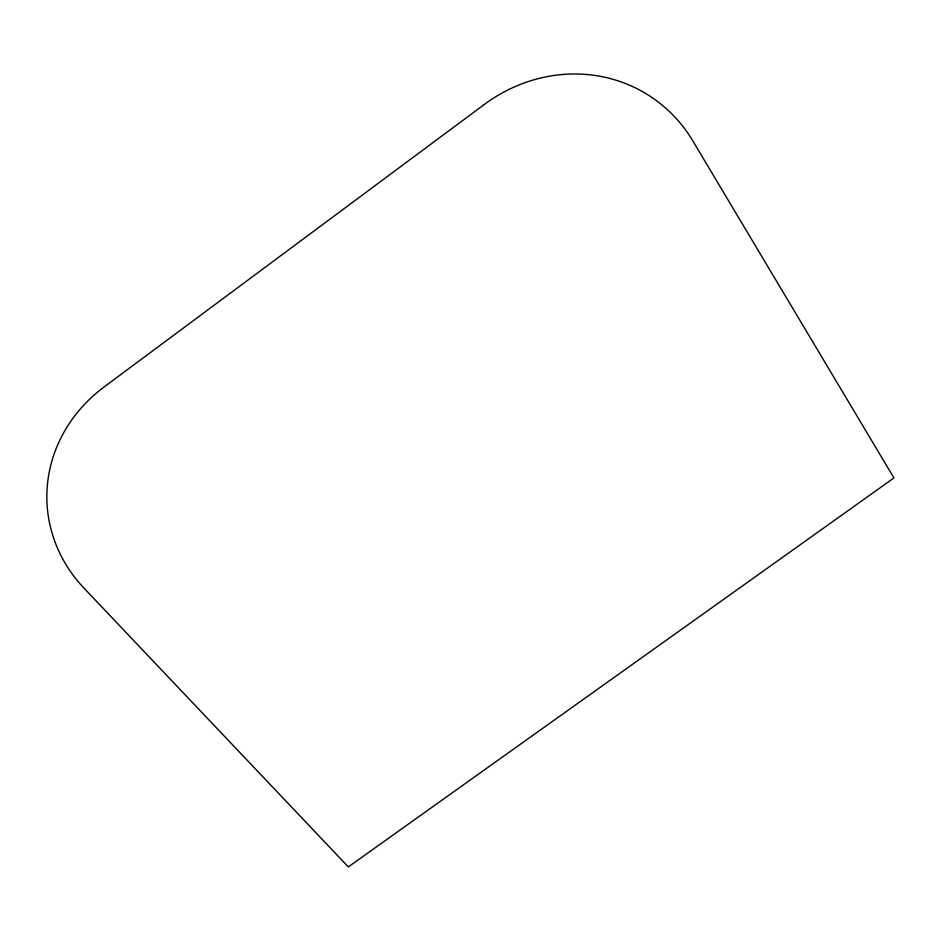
<?xml version="1.0" encoding="UTF-8"?>
<svg xmlns="http://www.w3.org/2000/svg" width="941" height="941" viewBox="0 0 941 941"><rect width="100%" height="100%" fill="white"/><g stroke="black" fill="none" stroke-linecap="round" stroke-linejoin="round"><path stroke-width="1.41" d="M484.097 104.616L104.157 386.916A152.912 140.174 -3.1 0 0 83.961 588.101L348.323 866.92L893.95 477.934L692.847 140.927A155.359 145.02 -58.5 0 0 484.097 104.616"/></g></svg>
